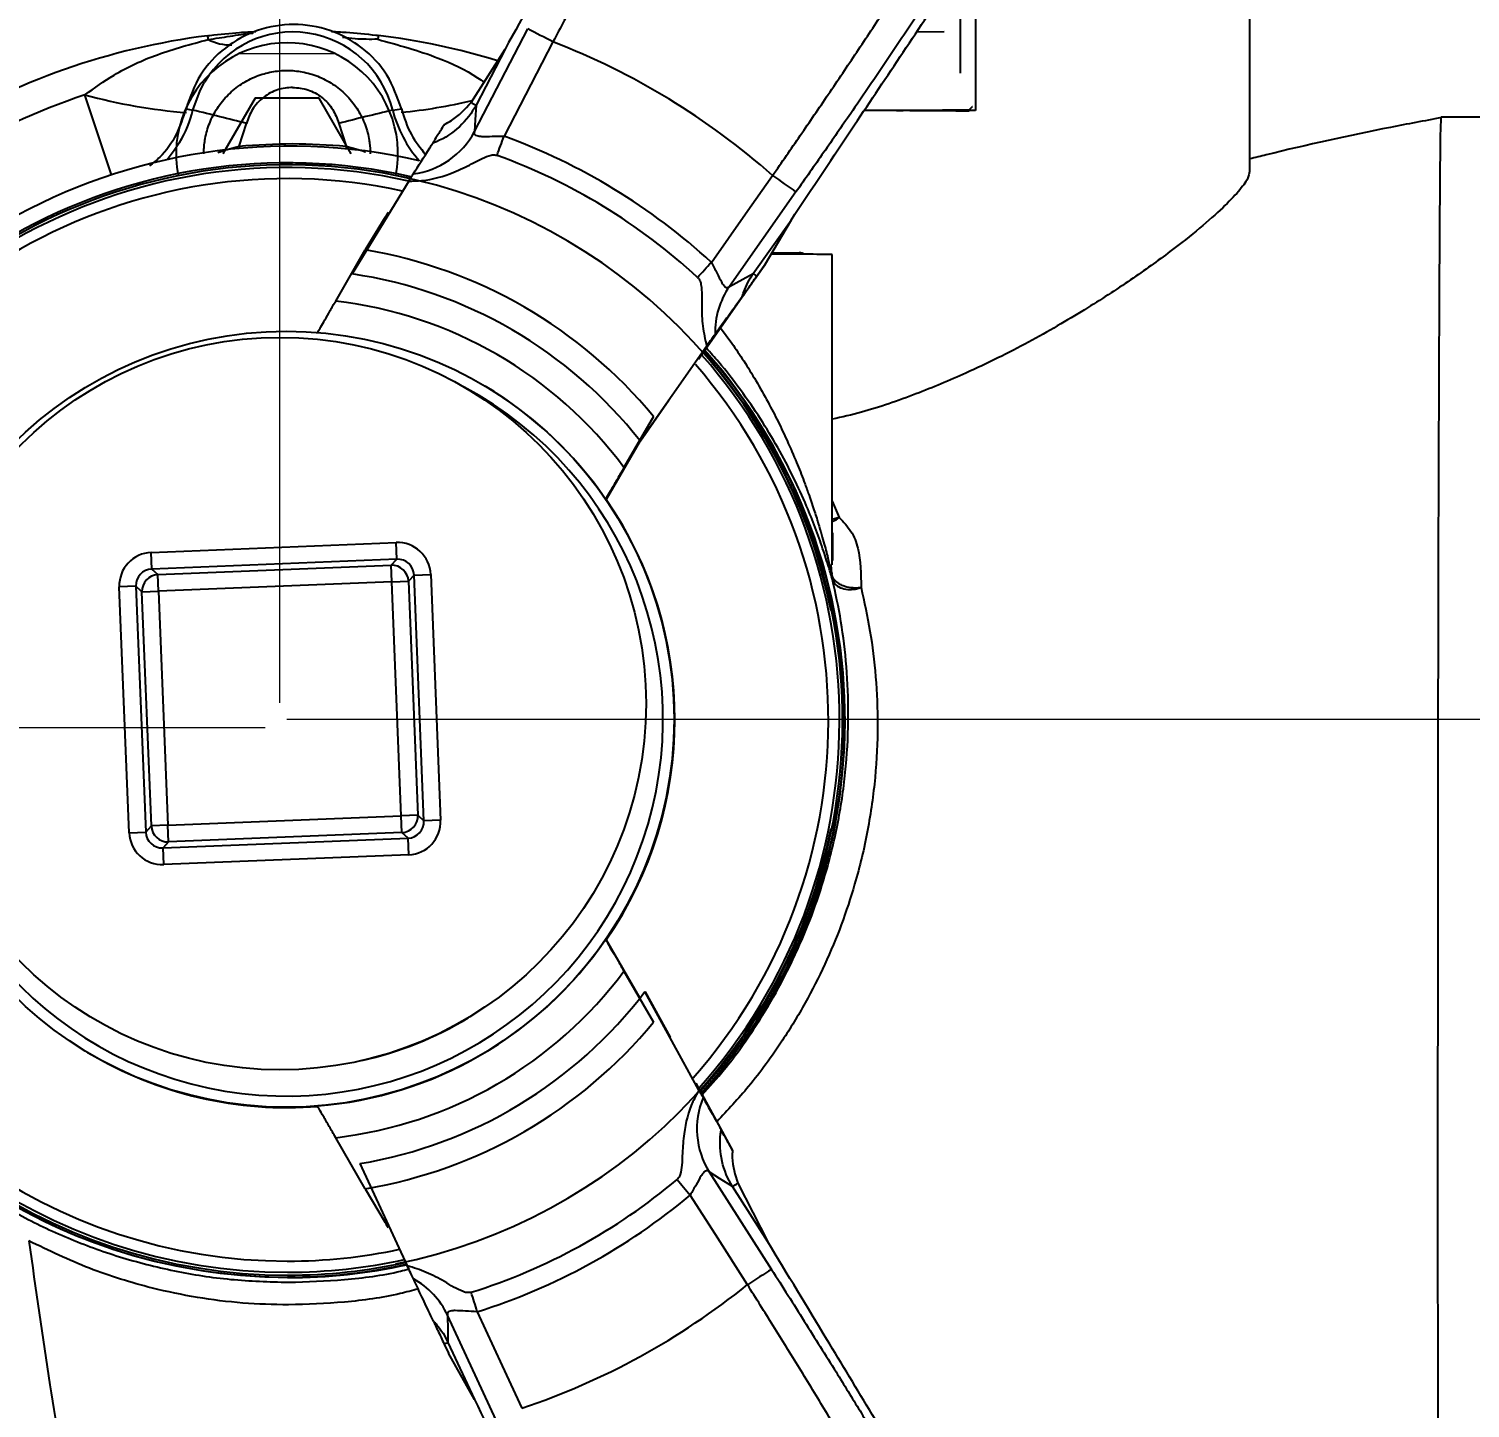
# Model space of a CAD drawing. Header units: millimetres. Extents: x 2104 to 4053, y 855 to 2233.
# Drawn here: x 2923 to 3052.9, y 1168.4 to 1292.7 of the extents above; entities that cross this region are included whole.
import ezdxf

# ---------------------------------------------------------------- set-up
doc = ezdxf.new("R2010")
doc.units = ezdxf.units.MM
doc.layers.add('标注', color=3, linetype='Continuous', lineweight=13)
doc.styles.add('SLDTEXTSTYLE1', font='txt.shx', dxfattribs={"width": 0.7, "bigfont": 'gbcbig.shx'})
doc.styles.get("Standard").update_dxf_attribs({"font": 'arial.ttf'})
doc.dimstyles.new('AM_ISO', dxfattribs={"dimtxt": 3.5, "dimasz": 3.5, "dimexe": 1, "dimexo": 1, "dimgap": 1.5, "dimtad": 1, "dimdsep": 46, "dimtxsty": 'Standard', "dimcen": 0, "dimclrd": 256, "dimclre": 256, "dimclrt": 2, "dimadec": 0, "dimazin": 2, "dimtp": 0.1, "dimtm": 0.1, "dimtfac": 0.71, "dimtdec": 3, "dimtmove": 0, "dimatfit": 3, "dimfxl": 0, "dimlwd": -1, "dimlwe": -1, "dimarcsym": 0})
doc.dimstyles.new('SLDDIMSTYLE12$0', dxfattribs={"dimtxt": 12, "dimasz": 10, "dimexe": 0, "dimexo": 0.0625, "dimgap": 0.875, "dimtad": 1, "dimdec": 1, "dimlfac": 1.8, "dimrnd": 1e-09, "dimzin": 12, "dimdsep": 46, "dimtxsty": 'SLDTEXTSTYLE1', "dimcen": 0.09, "dimdle": 8.16, "dimclrd": 3, "dimclre": 3, "dimadec": 0, "dimazin": 3, "dimtfac": 1, "dimtdec": 1, "dimtofl": 0, "dimtmove": 0, "dimatfit": 3, "dimfxl": 0, "dimfrac": 2, "dimtolj": 1, "dimlwd": 5, "dimlwe": 5, "dimarcsym": 0})

# ---------------------------------------------------------------- blocks, each defined once
blk = doc.blocks.new('*D70')
at = {"layer": 'Defpoints', "color": 0, "transparency": 16777216}
for p in [(2839.57, 1392.32), (2839.57, 1256.61), (2945.6, 1231.9)]:
    blk.add_point(p, dxfattribs=at)
at = {"layer": '标注', "color": 3, "linetype": 'Continuous', "lineweight": 5, "transparency": 16777216}
for p, q in [((2839.57, 1256.67), (2839.57, 1392.32)), ((2935.6, 1392.32), (2849.57, 1392.32))]:
    blk.add_line(p, q, dxfattribs=at)
at = {"layer": '标注', "color": 3, "lineweight": 5, "transparency": 16777216}
blk.add_line((2945.6, 1231.96), (2945.6, 1392.32), dxfattribs=at)
at = {"layer": '标注', "color": 3, "transparency": 16777216}
for points in [[(2849.57, 1393.98), (2849.57, 1390.65), (2839.57, 1392.32)], [(2935.6, 1393.98), (2935.6, 1390.65), (2945.6, 1392.32)]]:
    blk.add_solid(points, dxfattribs=at)
at = {"layer": '标注', "color": 0, "transparency": 16777216, "insert": (2892.58, 1398.19), "char_height": 10, "attachment_point": 5, "style": 'SLDTEXTSTYLE1'}
blk.add_mtext('\\A1;106', dxfattribs=at)
blk = doc.blocks.new('*D72')
at = {"layer": 'Defpoints', "color": 0, "transparency": 16777216}
for p in [(3096.47, 1391.62), (3096.47, 1303.4), (2945.59, 1233.3)]:
    blk.add_point(p, dxfattribs=at)
at = {"layer": '标注', "color": 3, "lineweight": 5, "transparency": 16777216}
blk.add_line((2945.59, 1233.37), (2945.59, 1391.62), dxfattribs=at)
at = {"layer": '标注', "color": 3, "linetype": 'Continuous', "lineweight": 5, "transparency": 16777216}
for p, q in [((2955.59, 1391.62), (3086.47, 1391.62)), ((3096.47, 1303.46), (3096.47, 1391.62))]:
    blk.add_line(p, q, dxfattribs=at)
at = {"layer": '标注', "color": 3, "transparency": 16777216}
for points in [[(2955.59, 1393.28), (2955.59, 1389.95), (2945.59, 1391.62)], [(3086.47, 1393.28), (3086.47, 1389.95), (3096.47, 1391.62)]]:
    blk.add_solid(points, dxfattribs=at)
at = {"layer": '标注', "color": 0, "transparency": 16777216, "insert": (3021.03, 1397.49), "char_height": 10, "attachment_point": 5, "style": 'SLDTEXTSTYLE1'}
blk.add_mtext('\\A1;150', dxfattribs=at)
blk = doc.blocks.new('*D53')
at = {"layer": 'Defpoints', "color": 0, "transparency": 16777216}
for p in [(3214.48, 1344.59), (2946.16, 1230.49), (3241.46, 1230.49)]:
    blk.add_point(p, dxfattribs=at)
at = {"layer": '标注', "color": 3, "lineweight": 5, "transparency": 16777216}
blk.add_line((3214.54, 1344.59), (3241.46, 1344.59), dxfattribs=at)
at = {"layer": '标注', "color": 3, "linetype": 'Continuous', "lineweight": 5, "transparency": 16777216}
for p, q in [((3241.46, 1334.59), (3241.46, 1240.49)), ((2946.23, 1230.49), (3241.46, 1230.49))]:
    blk.add_line(p, q, dxfattribs=at)
at = {"layer": '标注', "color": 3, "transparency": 16777216}
for points in [[(3239.79, 1334.59), (3243.13, 1334.59), (3241.46, 1344.59)], [(3239.79, 1240.49), (3243.13, 1240.49), (3241.46, 1230.49)]]:
    blk.add_solid(points, dxfattribs=at)
at = {"layer": '标注', "color": 0, "transparency": 16777216, "insert": (3235.59, 1287.54), "char_height": 10, "attachment_point": 5, "rotation": 90, "style": 'SLDTEXTSTYLE1'}
blk.add_mtext('\\A1;115', dxfattribs=at)
blk = doc.blocks.new('*D54')
at = {"layer": 'Defpoints', "color": 0, "transparency": 16777216}
for p in [(2945.26, 1229.7), (2795.99, 990.36), (2946.01, 990.36)]:
    blk.add_point(p, dxfattribs=at)
at = {"layer": '标注', "linetype": 'ByBlock', "transparency": 16777216}
for p, q in [((2944.26, 1229.7), (2794.99, 1229.7)), ((2795.99, 1226.2), (2795.99, 993.86)), ((2945.01, 990.36), (2794.99, 990.36))]:
    blk.add_line(p, q, dxfattribs=at)
at = {"layer": '标注', "transparency": 16777216}
for points in [[(2795.41, 1226.2), (2796.58, 1226.2), (2795.99, 1229.7)], [(2795.41, 993.86), (2796.58, 993.86), (2795.99, 990.36)]]:
    blk.add_solid(points, dxfattribs=at)
at = {"layer": '标注', "color": 2, "transparency": 16777216, "insert": (2785.35, 1096.81), "char_height": 8, "attachment_point": 5, "rotation": 90}
blk.add_mtext('\\A1;{\\fSimSun|b0|i0|c134|p2;\\H2.28571x;245}', dxfattribs=at)

msp = doc.modelspace()

# ---------------------------------------------------------------- linework, layer by layer
at = {"color": 7, "linetype": 'Continuous', "lineweight": 25}
for p, q in [((3008.29, 1300.702), (3008.29, 1285.333)), ((3033.017, 1279.85), (3033.017, 1299.277)), ((3006.948, 1288.695), (3006.948, 1298.473)), ((2963.132, 1283.451), (2967.927, 1292.695)), ((3003.001, 1292.44), (3005.469, 1292.441)), ((2962.822, 1286.06), (2965.891, 1290.87)), ((2965.891, 1290.87), (2963.274, 1285.826)), ((2943.349, 1286.445), (2940.463, 1281.445)), ((2949.123, 1286.445), (2943.349, 1286.445)), ((2952.01, 1281.445), (2949.123, 1286.445)), ((2937.131, 1285.502), (2937.754, 1285.375)), ((2955.757, 1285.375), (2956.539, 1285.502)), ((3002.707, 1285.326), (3002.711, 1285.326)), ((3007.703, 1285.276), (3007.703, 1285.392)), ((2941.927, 1282.128), (2942.589, 1284.177)), ((2950.891, 1284.177), (2951.553, 1282.128)), ((3063.562, 1284.733), (3050.267, 1284.733)), ((2941.927, 1282.128), (2941.947, 1281.912)), ((2951.553, 1282.128), (2951.53, 1281.883)), ((2957.202, 1278.973), (2952.115, 1270.607)), ((2992.105, 1277.994), (2986.104, 1269.483)), ((2955.085, 1275.727), (2953.282, 1272.773)), ((2988.254, 1270.637), (2991.66, 1275.468)), ((2991.66, 1275.468), (2989.231, 1271.347)), ((2950.624, 1268.17), (2953.282, 1272.773)), ((2989.929, 1272.509), (2992.4, 1272.509)), ((2995.364, 1244.412), (2995.364, 1272.368)), ((2989.231, 1271.347), (2983.314, 1262.899)), ((2988.574, 1270.412), (2989.231, 1271.347)), ((2985.311, 1265.749), (2986.336, 1264.359)), ((2978.053, 1255.574), (2984.05, 1264.108)), ((2964.089, 1260.496), (2964.082, 1260.5)), ((2980.641, 1259.194), (2978.085, 1255.556)), ((2980.681, 1259.169), (2980.641, 1259.194)), ((2979.262, 1257.773), (2976.605, 1253.17)), ((2978.073, 1255.563), (2975.013, 1250.287)), ((2978.085, 1255.556), (2978.053, 1255.574)), ((2975.013, 1250.287), (2974.949, 1250.325)), ((2995.364, 1250.13), (2996.006, 1248.656)), ((2996.006, 1248.656), (2995.364, 1248.481)), ((2995.392, 1247.281), (2995.396, 1244.776)), ((2933.991, 1245.521), (2956.073, 1246.406)), ((2956.133, 1244.908), (2956.073, 1246.406)), ((2934.051, 1244.023), (2933.991, 1245.521)), ((2956.133, 1244.908), (2934.051, 1244.023)), ((2955.627, 1244.36), (2956.133, 1244.908)), ((2934.051, 1244.023), (2934.599, 1243.517)), ((2934.599, 1243.517), (2955.627, 1244.36)), ((2934.659, 1242.02), (2934.599, 1243.517)), ((2955.687, 1242.862), (2955.627, 1244.36)), ((2957.691, 1243.47), (2957.185, 1242.922)), ((2957.691, 1243.47), (2959.189, 1243.53)), ((2958.578, 1221.33), (2957.691, 1243.47)), ((2959.189, 1243.53), (2960.076, 1221.39)), ((2995.341, 1243.584), (2995.29, 1244.412)), ((2995.401, 1243.083), (2995.341, 1243.584)), ((2932.613, 1242.465), (2931.115, 1242.405)), ((2932.003, 1220.265), (2931.115, 1242.405)), ((2933.161, 1241.959), (2932.613, 1242.465)), ((2932.613, 1242.465), (2933.501, 1220.325)), ((2933.161, 1241.959), (2934.659, 1242.02)), ((2934.007, 1220.873), (2933.161, 1241.959)), ((2955.687, 1242.862), (2934.659, 1242.02)), ((2934.659, 1242.02), (2935.504, 1220.934)), ((2955.687, 1242.862), (2957.185, 1242.922)), ((2956.532, 1221.776), (2955.687, 1242.862)), ((2957.185, 1242.922), (2958.03, 1221.836)), ((2997.44, 1242.214), (2997.974, 1242.353)), ((2997.974, 1242.353), (2997.446, 1242.306)), ((2935.504, 1220.934), (2956.532, 1221.776)), ((2958.03, 1221.836), (2956.532, 1221.776)), ((2956.592, 1220.278), (2956.532, 1221.776)), ((2958.03, 1221.836), (2958.578, 1221.33)), ((2960.076, 1221.39), (2958.578, 1221.33)), ((2932.003, 1220.265), (2933.501, 1220.325)), ((2933.501, 1220.325), (2934.007, 1220.873)), ((2935.504, 1220.934), (2934.007, 1220.873)), ((2935.565, 1219.436), (2935.504, 1220.934)), ((2956.592, 1220.278), (2935.565, 1219.436)), ((2957.14, 1219.772), (2956.592, 1220.278)), ((2935.059, 1218.887), (2957.14, 1219.772)), ((2935.565, 1219.436), (2935.059, 1218.887)), ((2935.119, 1217.39), (2935.059, 1218.887)), ((2957.2, 1218.275), (2957.14, 1219.772)), ((2957.2, 1218.275), (2935.119, 1217.39)), ((2975.013, 1210.602), (2974.949, 1210.64)), ((2975.013, 1210.602), (2978.01, 1205.422)), ((2976.605, 1207.783), (2979.262, 1203.181)), ((2983.361, 1197.068), (2978.497, 1205.953)), ((2978.497, 1205.953), (2978.528, 1205.935)), ((2978.528, 1205.935), (2980.763, 1201.853)), ((2980.763, 1201.853), (2980.804, 1201.828)), ((2928.251, 1200.472), (2928.321, 1200.431)), ((2983.079, 1197.683), (2986.379, 1191.644)), ((2953.281, 1188.18), (2950.624, 1192.783)), ((2952.791, 1190.452), (2957.064, 1181.25)), ((2984.291, 1189.694), (2989.9, 1180.919)), ((2986.864, 1188.679), (2989.57, 1183.398)), ((2953.281, 1188.18), (2955.085, 1185.14)), ((2989.57, 1183.398), (2986.385, 1188.382)), ((2965.079, 1167.33), (2960.709, 1176.783)), ((2960.397, 1174.177), (2960.775, 1173.364)), ((2960.741, 1174.343), (2963.128, 1169.18)), ((2963.128, 1169.18), (2960.775, 1173.364))]:
    msp.add_line(p, q, dxfattribs=at)
at = {"color": 144, "linetype": 'Continuous', "lineweight": 18}
msp.add_line((2950.595, 1290.445), (2941.877, 1290.445), dxfattribs=at)
at = {"color": 7, "linetype": 'Continuous', "lineweight": 25, "flags": 128}
for points in [[(2970.199, 1291.518), (2967.731, 1286.758), (2965.791, 1283.018)], [(2937.754, 1285.375), (2938.395, 1287.153), (2938.793, 1287.893)], [(2963.274, 1285.826), (2963.194, 1284.496), (2963.132, 1283.451)], [(3008.29, 1285.333), (3006.958, 1285.333), (3005.617, 1285.333), (3004.271, 1285.333), (3002.922, 1285.333), (3001.574, 1285.333), (3000.229, 1285.333), (2998.889, 1285.333), (2998.244, 1285.333)], [(3008.011, 1285.678), (3007.992, 1285.654), (3007.703, 1285.392)], [(3049.978, 1163.54), (3049.974, 1169.194), (3049.971, 1174.922), (3049.968, 1180.704), (3049.967, 1186.518), (3049.967, 1192.341), (3049.968, 1198.153), (3049.971, 1203.933), (3049.974, 1209.657), (3049.978, 1215.306), (3049.984, 1220.857), (3049.991, 1226.291), (3049.998, 1231.588), (3050.007, 1236.726), (3050.016, 1241.688), (3050.027, 1246.456), (3050.038, 1251.01), (3050.051, 1255.334), (3050.064, 1259.413), (3050.077, 1263.231), (3050.092, 1266.773), (3050.107, 1270.027), (3050.123, 1272.981), (3050.139, 1275.623), (3050.156, 1277.944), (3050.173, 1279.934), (3050.191, 1281.588), (3050.209, 1282.898), (3050.227, 1283.859), (3050.245, 1284.469), (3050.263, 1284.724), (3050.267, 1284.733)], [(2936.554, 1282.465), (2936.075, 1281.733), (2935.42, 1280.904)], [(2946.287, 1280.655), (2950.548, 1280.474), (2950.862, 1280.447)], [(2984.481, 1271.654), (2987.571, 1276.036), (2989.999, 1279.479)], [(2986.104, 1269.483), (2987.308, 1270.13), (2988.254, 1270.637)], [(2981.392, 1189.014), (2981.537, 1188.841), (2981.683, 1188.667), (2981.83, 1188.492), (2981.977, 1188.316), (2982.126, 1188.14), (2982.274, 1187.963), (2982.423, 1187.785), (2982.572, 1187.608)], [(2986.385, 1188.382), (2985.213, 1189.116), (2984.291, 1189.694)], [(2987.728, 1179.54), (2984.84, 1184.058), (2982.572, 1187.608)], [(2963.384, 1177.103), (2965.635, 1172.237), (2967.402, 1168.412)], [(2960.709, 1176.783), (2960.727, 1175.416), (2960.741, 1174.343)]]:
    msp.add_lwpolyline(points, dxfattribs=at)
at = {"color": 7, "linetype": 'Continuous', "lineweight": 25}
for centre, radius in [((2946.167, 1230.486), 34.954), ((2945.596, 1231.898), 33)]:
    msp.add_circle(centre, radius, dxfattribs=at)
for centre, radius, start, end in [((1442.71, -1653.286), 3317.393, 62.583936, 62.62814), ((2946.876, 1230.063), 62.5, 97.17184, 121.5038), ((2946.236, 1281.445), 10, 348.63498, 191.36502), ((2946.755, 1283.135), 9.276, 13.97557, 149.13878), ((2950.251, 1293.172), 11.232, 185.61173, 187.3944), ((2941.175, 1295.886), 4.643, 243.62069, 271.09209), ((2964.137, 1290.608), 9.786, 171.2253, 173.27778), ((2946.876, 1230.064), 62.499, 72.95887, 83.02516), ((2946.639, 1230.469), 65.437, 48.50024, 68.89711), ((2946.866, 1230.069), 59.731, 108.389, 121.50379), ((2941.377, 1335.971), 51.001, 254.82118, 265.26823), ((676.108, 537.687), 2373.23, 18.215365, 18.398835), ((2952.178, 1331.275), 46.304, 275.39855, 283.40321), ((2927.347, 1287.965), 10.724, 329.14603, 346.02424), ((2641.879, 80.886), 1240.297, 75.968803, 76.198895), ((3078.006, 778.398), 521.508, 103.55713, 104.10762), ((2966.163, 1287.965), 10.724, 193.97543, 221.86623), ((3103.983, 1558.248), 306.615, 242.58793, 242.68305), ((2956.65, 1286.891), 7.338, 277.49157, 332.04421), ((1102.287, 1962.173), 1983.406, 339.922721, 339.975705), ((2946.639, 1230.469), 55.93, 47.42195, 69.97551), ((2946.583, 1230.238), 51.882, 77.08715, 162.07507), ((2946.638, 1230.47), 54.096, 47.42195, 69.97551), ((2946.282, 1230.417), 50.2, 77.22199, 161.74758), ((2946.282, 1230.417), 50.02, 77.24621, 162.01837), ((2946.267, 1230.426), 49.763, 77.30576, 161.72655), ((2946.262, 1230.429), 48.766, 77.69329, 161.45512), ((2946.236, 1230.445), 50, 11.30772, 78.69228), ((4530.456, 3462.399), 2671.732, 234.789897, 234.845163), ((2946.183, 1230.477), 42.887, 39.52797, 80.47204), ((2990.357, 476.442), 795.942, 89.639556, 90.035537), ((2992.4, 1271.509), 1, 60.53307, 90), ((2946.183, 1230.477), 40.566, 38.21908, 81.59012), ((1518.414, 2618.712), 1990.959, 317.369644, 317.422436), ((2880.26, 1116.687), 188.052, 54.83139, 54.95085), ((2992.12, 1265.324), 7.313, 145.34206, 181.22487), ((2946.183, 1230.477), 37.954, 36.72063, 83.27938), ((2946.266, 1230.427), 49.763, 318.2127, 41.34638), ((2946.282, 1230.417), 50.02, 318.09952, 41.44537), ((2946.282, 1230.417), 50.2, 317.95983, 41.47557), ((2946.286, 1230.415), 50.2, 317.95634, 41.48208), ((2946.286, 1230.415), 50.241, 317.98583, 41.52012), ((2946.261, 1230.43), 48.766, 318.57938, 41.03573), ((2946.163, 1230.488), 33.954, 180.00028, 61.82983), ((2946.173, 1230.483), 34.954, 34.58735, 59.16637), ((2946.236, 1230.445), 34.954, 325.41243, 34.58723), ((2934.662, 1242.017), 1.501, 92.37679, 182.21341), ((2955.685, 1242.86), 1.501, 2.37679, 92.21341), ((2956.53, 1221.778), 1.501, 272.37679, 2.21341), ((2935.507, 1220.936), 1.501, 182.37679, 272.21341), ((2946.236, 1230.445), 50, 281.30772, 348.69228), ((2946.282, 1230.417), 50.199, 197.48533, 270.00018), ((2946.282, 1230.417), 50.02, 197.61353, 270.00018), ((2946.266, 1230.426), 49.762, 197.72653, 270.00018), ((2946.261, 1230.429), 48.765, 198.13174, 270.00018), ((2946.173, 1230.482), 34.954, 274.58775, 325.41258), ((2946.182, 1230.477), 37.954, 276.72102, 323.27931), ((2946.182, 1230.477), 40.567, 279.37669, 322.80549), ((2946.163, 1230.488), 31.5, 282.46702, 301.38033), ((2946.182, 1230.477), 42.888, 279.52833, 320.472), ((2946.236, 1230.444), 34.954, 239.16639, 274.58771), ((2990.518, 1193.584), 7.342, 157.47747, 211.996), ((2946.637, 1230.469), 54.097, 287.42223, 309.97557), ((2973.856, 1209.111), 24.221, 301.14858, 302.48147), ((2946.638, 1230.469), 55.931, 287.42223, 309.97557), ((2946.286, 1230.414), 50.199, 239.16639, 270.00018), ((2946.261, 1230.429), 48.765, 270.00017, 281.97499), ((2946.266, 1230.426), 49.763, 270.00017, 282.23455), ((2946.282, 1230.417), 50.02, 270.00017, 282.36304), ((2946.282, 1230.417), 50.2, 270.00017, 282.33486), ((2946.286, 1230.414), 50.2, 270.00017, 282.33124), ((2946.286, 1230.414), 50.241, 270.00017, 282.34169), ((3109.849, 989.64), 225.777, 122.09138, 122.74415), ((2954.105, 1173.662), 7.304, 25.2993, 61.21406), ((167.906, 299.895), 2929.879, 17.421619, 17.457502), ((2946.638, 1230.469), 65.438, 288.50052, 308.89718), ((2953.721, 1188.512), 15.813, 294.97237, 296.35447)]:
    msp.add_arc(centre, radius, start, end, dxfattribs=at)
for centre, major_axis, ratio, start_param, end_param in [((3003.017, 1284.284), (30, -0.181), 0.0344303, 1.4141685, 1.7308833), ((2956.189, 1243.407), (-2.037, -2.207), 0.9987828, 2.3568035, 3.9263818), ((2934.115, 1242.522), (2.207, -2.037), 0.9987828, 2.3568035, 3.9263818), ((2956.189, 1243.407), (1.021, 1.106), 0.9963586, 5.4983961, 7.0679745), ((2934.115, 1242.522), (1.106, -1.021), 0.9963586, 2.3568035, 3.9263818), ((2957.076, 1221.274), (1.106, -1.021), 0.9963586, 5.4983961, 7.0679745), ((2957.076, 1221.274), (-2.207, 2.037), 0.9987828, 2.3568035, 3.9263818), ((2935.002, 1220.389), (2.037, 2.207), 0.9987828, 2.3568035, 3.9263818), ((2935.002, 1220.389), (1.021, 1.106), 0.9963586, 2.3568035, 3.9263818)]:
    msp.add_ellipse(centre, major_axis=major_axis, ratio=ratio, start_param=start_param, end_param=end_param, dxfattribs=at)
for points, knots in [([(3098.139, 1227.063), (3098.158, 1228.314), (3098.212, 1231.872), (3098.055, 1237.736), (3097.571, 1244.642), (3096.768, 1251.517), (3095.653, 1258.35), (3094.227, 1265.124), (3092.494, 1271.826), (3090.456, 1278.442), (3088.119, 1284.958), (3085.487, 1291.36), (3082.565, 1297.636), (3079.36, 1303.772), (3075.878, 1309.755), (3072.127, 1315.574), (3068.114, 1321.214), (3063.849, 1326.666), (3059.338, 1331.918), (3054.593, 1336.958), (3049.623, 1341.777), (3044.438, 1346.364), (3039.049, 1350.709), (3033.467, 1354.804), (3027.705, 1358.64), (3021.773, 1362.208), (3015.685, 1365.503), (3009.452, 1368.516), (3003.089, 1371.242), (2996.608, 1373.674), (2990.023, 1375.809), (2983.347, 1377.64), (2976.594, 1379.165), (2969.779, 1380.38), (2962.916, 1381.283), (2956.018, 1381.872), (2949.101, 1382.145), (2942.179, 1382.103), (2935.265, 1381.744), (2928.376, 1381.071), (2921.524, 1380.083), (2914.724, 1378.785), (2907.991, 1377.177), (2901.338, 1375.263), (2894.779, 1373.048), (2888.329, 1370.536), (2881.999, 1367.733), (2875.804, 1364.643), (2869.757, 1361.274), (2863.87, 1357.632), (2858.155, 1353.726), (2852.624, 1349.563), (2847.289, 1345.151), (2842.16, 1340.501), (2837.25, 1335.622), (2832.567, 1330.524), (2828.121, 1325.217), (2823.923, 1319.713), (2819.98, 1314.023), (2816.3, 1308.159), (2812.893, 1302.134), (2809.763, 1295.959), (2806.919, 1289.648), (2804.365, 1283.213), (2802.108, 1276.669), (2800.152, 1270.028), (2798.501, 1263.306), (2797.159, 1256.514), (2796.127, 1249.669), (2795.41, 1242.784), (2795.007, 1235.873), (2794.92, 1228.951), (2795.149, 1222.032), (2795.693, 1215.131), (2796.552, 1208.262), (2797.723, 1201.439), (2799.205, 1194.677), (2800.993, 1187.989), (2803.085, 1181.39), (2805.476, 1174.894), (2808.161, 1168.513), (2811.134, 1162.261), (2814.389, 1156.152), (2817.92, 1150.198), (2821.718, 1144.41), (2825.777, 1138.803), (2830.088, 1133.386), (2834.641, 1128.172), (2839.428, 1123.17), (2844.437, 1118.393), (2849.66, 1113.849), (2855.084, 1109.548), (2860.699, 1105.499), (2866.493, 1101.711), (2872.454, 1098.191), (2878.569, 1094.946), (2884.826, 1091.984), (2891.212, 1089.311), (2897.712, 1086.932), (2904.315, 1084.852), (2911.006, 1083.075), (2917.771, 1081.606), (2924.596, 1080.447), (2931.466, 1079.601), (2938.368, 1079.068), (2945.287, 1078.852), (2952.209, 1078.951), (2959.119, 1079.367), (2966.003, 1080.097), (2972.847, 1081.14), (2979.635, 1082.495), (2986.355, 1084.158), (2992.992, 1086.126), (2999.532, 1088.395), (3005.962, 1090.96), (3012.268, 1093.815), (3018.438, 1096.956), (3024.457, 1100.374), (3030.314, 1104.064), (3035.997, 1108.018), (3041.494, 1112.226), (3046.792, 1116.681), (3051.882, 1121.373), (3056.753, 1126.292), (3061.394, 1131.429), (3065.795, 1136.772), (3069.948, 1142.31), (3073.845, 1148.032), (3077.476, 1153.926), (3080.834, 1159.98), (3083.912, 1166.18), (3086.705, 1172.515), (3089.205, 1178.97), (3091.409, 1185.532), (3093.31, 1192.189), (3094.906, 1198.925), (3096.192, 1205.727), (3097.168, 1212.58), (3097.816, 1219.351), (3098.067, 1224.185), (3098.13, 1226.717), (3098.139, 1227.063)], [0, 0, 0, 0, 0.00394, 0.0112049, 0.0184702, 0.0257355, 0.0330008, 0.0402662, 0.0475315, 0.0547968, 0.0620622, 0.0693275, 0.0765928, 0.0838581, 0.0911235, 0.0983888, 0.1056541, 0.1129194, 0.1201848, 0.1274501, 0.1347154, 0.1419807, 0.1492461, 0.1565114, 0.1637767, 0.171042, 0.1783074, 0.1855727, 0.192838, 0.2001033, 0.2073687, 0.214634, 0.2218993, 0.2291646, 0.2364299, 0.2436953, 0.2509606, 0.2582259, 0.2654913, 0.2727566, 0.2800219, 0.2872872, 0.2945526, 0.3018179, 0.3090832, 0.3163485, 0.3236139, 0.3308792, 0.3381445, 0.3454098, 0.3526752, 0.3599405, 0.3672058, 0.3744712, 0.3817365, 0.3890018, 0.3962671, 0.4035325, 0.4107978, 0.4180631, 0.4253284, 0.4325938, 0.4398591, 0.4471244, 0.4543898, 0.4616551, 0.4689204, 0.4761857, 0.4834511, 0.4907164, 0.4979817, 0.5052471, 0.5125124, 0.5197777, 0.527043, 0.5343084, 0.5415737, 0.548839, 0.5561043, 0.5633697, 0.570635, 0.5779003, 0.5851657, 0.592431, 0.5996963, 0.6069616, 0.614227, 0.6214923, 0.6287576, 0.6360229, 0.6432883, 0.6505536, 0.6578189, 0.6650842, 0.6723496, 0.6796149, 0.6868802, 0.6941455, 0.7014109, 0.7086762, 0.7159415, 0.7232068, 0.7304721, 0.7377375, 0.7450028, 0.7522681, 0.7595334, 0.7667988, 0.7740641, 0.7813294, 0.7885948, 0.7958601, 0.8031254, 0.8103907, 0.8176561, 0.8249214, 0.8321867, 0.839452, 0.8467174, 0.8539827, 0.861248, 0.8685133, 0.8757787, 0.883044, 0.8903093, 0.8975747, 0.90484, 0.9121053, 0.9193706, 0.926636, 0.9339013, 0.9411666, 0.948432, 0.9556973, 0.9629626, 0.9702279, 0.9774933, 0.9847586, 0.9920239, 0.9989071, 1, 1, 1, 1]), ([(2816.883, 1263.438), (2816.992, 1263.871), (2817.643, 1266.402), (2818.983, 1270.993), (2821.099, 1277.143), (2823.513, 1283.183), (2826.216, 1289.098), (2829.204, 1294.875), (2832.469, 1300.499), (2836.004, 1305.959), (2839.799, 1311.241), (2843.847, 1316.332), (2848.137, 1321.22), (2852.659, 1325.894), (2857.403, 1330.343), (2862.358, 1334.556), (2867.511, 1338.524), (2872.851, 1342.237), (2878.365, 1345.686), (2884.04, 1348.863), (2889.863, 1351.76), (2895.819, 1354.372), (2901.896, 1356.691), (2908.077, 1358.712), (2914.35, 1360.43), (2920.699, 1361.842), (2927.109, 1362.944), (2933.564, 1363.733), (2940.051, 1364.207), (2946.553, 1364.366), (2953.055, 1364.209), (2959.541, 1363.736), (2965.997, 1362.949), (2972.407, 1361.85), (2978.756, 1360.439), (2985.031, 1358.726), (2991.207, 1356.693), (2996.208, 1354.833), (2999.098, 1353.544), (3000.008, 1353.138)], [0.04965127, 0.04965127, 0.04965127, 0.04965127, 0.05513934, 0.08178517, 0.108431, 0.13507683, 0.16172266, 0.18836849, 0.21501432, 0.24166015, 0.26830598, 0.29495181, 0.32159764, 0.34824347, 0.3748893, 0.40153513, 0.42818097, 0.4548268, 0.48147263, 0.50811846, 0.5347643, 0.56141013, 0.58805597, 0.6147018, 0.64134764, 0.66799348, 0.69463932, 0.72128516, 0.747931, 0.77457684, 0.80122268, 0.82786853, 0.85451437, 0.88116022, 0.90780606, 0.93445191, 0.96109776, 0.9877436, 1, 1, 1, 1]), ([(3030.882, 1334.404), (3032.494, 1333.062), (3035.772, 1330.333), (3040.454, 1325.918), (3044.981, 1321.249), (3049.272, 1316.361), (3053.321, 1311.272), (3057.118, 1305.991), (3060.654, 1300.532), (3063.92, 1294.909), (3066.91, 1289.133), (3069.615, 1283.218), (3072.031, 1277.179), (3074.149, 1271.031), (3075.967, 1264.786), (3077.479, 1258.46), (3078.682, 1252.069), (3079.575, 1245.626), (3080.148, 1239.148), (3080.407, 1233.089), (3080.363, 1229.195), (3080.343, 1227.468)], [0, 0, 0, 0, 0.05157585, 0.10486723, 0.15815862, 0.21145, 0.26474139, 0.31803277, 0.37132415, 0.42461553, 0.47790691, 0.53119829, 0.58448966, 0.63778104, 0.69107241, 0.74436378, 0.79765515, 0.85094651, 0.90423788, 0.95752924, 1, 1, 1, 1]), ([(2978.58, 1314.066), (2976.043, 1309.426), (2971.817, 1301.696), (2967.583, 1293.961), (2965.891, 1290.87)], [0, 0, 0, 0, 0.60041569, 1, 1, 1, 1]), ([(2978.78, 1307.394), (2978.044, 1306.064), (2976.598, 1303.454), (2974.402, 1299.41), (2972.271, 1295.438), (2970.88, 1292.807), (2970.199, 1291.518)], [0, 0, 0, 0, 0.2645653, 0.51943, 0.7645791, 1, 1, 1, 1]), ([(2991.66, 1275.468), (2993.566, 1278.323), (2998.404, 1285.566), (3003.24, 1292.799), (3006.17, 1297.181)], [0, 0, 0, 0, 0.3942257, 1, 1, 1, 1]), ([(2989.999, 1279.479), (2990.83, 1280.677), (2992.526, 1283.122), (2995.066, 1286.845), (2997.639, 1290.66), (2999.284, 1293.149), (3000.122, 1294.417)], [0, 0, 0, 0, 0.2354218, 0.4805713, 0.7354356, 1, 1, 1, 1]), ([(3002.898, 1293.734), (3001.952, 1292.318), (3000.066, 1289.496), (2997.26, 1285.388), (2994.602, 1281.547), (2992.939, 1279.18), (2992.105, 1277.994)], [0, 0, 0, 0, 0.2800318, 0.5584059, 0.7786039, 1, 1, 1, 1]), ([(2928.023, 1286.749), (2928.883, 1287.369), (2930.917, 1288.837), (2934.662, 1290.543), (2937.578, 1291.319), (2939.113, 1291.727)], [0, 0, 0, 0, 0.2573396, 0.6093592, 1, 1, 1, 1]), ([(2939.073, 1292.074), (2939.145, 1292.083), (2940.12, 1292.204), (2941.642, 1292.364), (2942.942, 1292.433), (2943.424, 1292.459)], [0, 0, 0, 0, 0.0474179, 0.6468307, 1, 1, 1, 1]), ([(2939.113, 1291.727), (2939.777, 1291.827), (2941.124, 1292.029), (2942.464, 1292.251), (2943.149, 1292.32), (2943.173, 1292.322)], [0, 0, 0, 0, 0.4848919, 0.9820016, 1, 1, 1, 1]), ([(2950.238, 1292.463), (2950.678, 1292.441), (2951.94, 1292.377), (2953.417, 1292.227), (2954.394, 1292.109), (2954.465, 1292.1)], [0, 0, 0, 0, 0.3319248, 0.9510247, 1, 1, 1, 1]), ([(2954.418, 1291.753), (2954.411, 1291.753), (2953.714, 1291.747), (2952.654, 1291.738), (2951.606, 1291.876), (2951.227, 1291.925)], [0, 0, 0, 0, 0.0065172, 0.6400464, 1, 1, 1, 1]), ([(2954.418, 1291.753), (2956.25, 1291.25), (2959.344, 1290.401), (2962.515, 1288.924), (2963.789, 1288.018), (2963.983, 1287.88)], [0, 0, 0, 0, 0.5516674, 0.9317754, 1, 1, 1, 1]), ([(2938.736, 1281.445), (2938.737, 1281.536), (2938.739, 1281.719), (2938.755, 1281.993), (2938.779, 1282.266), (2938.815, 1282.539), (2938.884, 1282.958), (2939.017, 1283.52), (2939.255, 1284.219), (2939.565, 1284.901), (2940.08, 1285.783), (2940.895, 1286.786), (2942.094, 1287.76), (2943.439, 1288.456), (2944.836, 1288.858), (2946.236, 1288.987), (2947.636, 1288.858), (2949.034, 1288.456), (2950.378, 1287.76), (2951.577, 1286.786), (2952.392, 1285.783), (2952.907, 1284.901), (2953.217, 1284.219), (2953.455, 1283.521), (2953.602, 1282.899), (2953.685, 1282.358), (2953.728, 1281.902), (2953.733, 1281.597), (2953.736, 1281.445)], [0, 0, 0, 0, 0.0116739, 0.0233262, 0.0349724, 0.0466283, 0.0583094, 0.0891943, 0.1201015, 0.1522741, 0.1844691, 0.2501183, 0.3157676, 0.3800526, 0.4417717, 0.5000028, 0.5582339, 0.6199531, 0.6842381, 0.7498874, 0.8155366, 0.8477092, 0.8799042, 0.9107891, 0.9416963, 0.961138, 0.9805483, 1, 1, 1, 1]), ([(2946.74, 1287.422), (2946.28, 1287.378), (2945.334, 1287.29), (2944.06, 1286.573), (2943.057, 1285.51), (2942.742, 1284.613), (2942.589, 1284.177)], [0, 0, 0, 0, 0.2429945, 0.5, 0.7570055, 1, 1, 1, 1]), ([(2946.74, 1287.422), (2947.2, 1287.378), (2948.147, 1287.29), (2949.421, 1286.573), (2950.424, 1285.51), (2950.738, 1284.613), (2950.891, 1284.177)], [0, 0, 0, 0, 0.2429945, 0.5, 0.7570055, 1, 1, 1, 1]), ([(2937.131, 1285.502), (2936.866, 1284.711), (2936.336, 1283.128), (2935.142, 1281.372), (2934.169, 1280.607), (2933.853, 1280.358)], [0, 0, 0, 0, 0.4029606, 0.8059212, 1, 1, 1, 1]), ([(2956.539, 1285.502), (2956.791, 1284.699), (2957.265, 1283.186), (2958.258, 1281.953), (2958.723, 1281.375)], [0, 0, 0, 0, 0.5313862, 1, 1, 1, 1]), ([(2963.274, 1285.826), (2963.274, 1285.826), (2962.892, 1285.102), (2961.872, 1283.774), (2960.362, 1282.781), (2959.48, 1282.434), (2959.365, 1282.389)], [0, 0, 0, 0, 0.00001, 0.4644705, 0.9305988, 1, 1, 1, 1]), ([(2960.401, 1284.073), (2960.626, 1284.19), (2961.576, 1284.682), (2962.283, 1285.464), (2962.822, 1286.06)], [0, 0, 0, 0, 0.2371992, 1, 1, 1, 1]), ([(3007.703, 1285.392), (3006.109, 1285.364), (3002.954, 1285.309), (2999.806, 1285.324), (2998.249, 1285.332)], [0, 0, 0, 0, 0.5053196, 1, 1, 1, 1]), ([(2960.401, 1284.073), (2960.337, 1283.968), (2960.048, 1283.495), (2959.614, 1282.788), (2959.447, 1282.52), (2959.365, 1282.389)], [0, 0, 0, 0, 0.1268564, 0.5743322, 1, 1, 1, 1]), ([(3050.262, 1284.693), (3048.734, 1284.403), (3043.45, 1283.401), (3037.7, 1282.146), (3033.504, 1281.09), (3033.017, 1280.968)], [0, 0, 0, 0, 0.2643254, 0.9145646, 1, 1, 1, 1]), ([(2957.607, 1279.615), (2958.084, 1280.366), (2958.642, 1281.244), (2959.274, 1282.245), (2959.365, 1282.389)], [0, 0, 0, 0, 0.8556334, 1, 1, 1, 1]), ([(2963.132, 1283.451), (2963.116, 1283.382), (2963.084, 1283.249), (2963.205, 1283.111), (2963.449, 1283.034), (2963.922, 1282.993), (2964.713, 1283.017), (2965.428, 1283.018), (2965.791, 1283.018)], [0, 0, 0, 0, 0.1251651, 0.2440023, 0.362149, 0.4834229, 0.7377951, 1, 1, 1, 1]), ([(2940.003, 1281.546), (2940.067, 1281.571), (2940.674, 1281.805), (2941.335, 1281.975), (2941.927, 1282.128)], [0, 0, 0, 0, 0.1049176, 1, 1, 1, 1]), ([(2951.553, 1282.128), (2952.147, 1281.977), (2952.745, 1281.825), (2953.295, 1281.616), (2953.299, 1281.614)], [0, 0, 0, 0, 0.9926926, 1, 1, 1, 1]), ([(2957.202, 1278.973), (2957.588, 1278.979), (2958.979, 1279.002), (2960.917, 1279.56), (2962.669, 1280.415), (2963.758, 1280.995), (2964.454, 1281.302), (2964.925, 1281.359), (2965.097, 1281.313), (2965.162, 1281.295)], [0, 0, 0, 0, 0.13772, 0.4960856, 0.7059806, 0.8342591, 0.9369967, 0.9760494, 1, 1, 1, 1]), ([(2957.202, 1278.973), (2957.321, 1279.162), (2957.471, 1279.402), (2957.583, 1279.578), (2957.607, 1279.615)], [0, 0, 0, 0, 0.7895012, 1, 1, 1, 1]), ([(3032.968, 1279.85), (3032.944, 1279.644), (3032.892, 1279.194), (3032.05, 1278.07), (3030.62, 1276.579), (3028.548, 1274.748), (3025.778, 1272.557), (3022.316, 1270.071), (3018.056, 1267.3), (3013.093, 1264.42), (3007.938, 1261.835), (3002.847, 1259.723), (2998.754, 1258.283), (2996.243, 1257.717), (2995.364, 1257.518)], [0, 0, 0, 0, 0.0624345, 0.136717, 0.2127937, 0.2946683, 0.3783473, 0.4726737, 0.5691795, 0.6746854, 0.7833523, 0.8654334, 0.952926, 1, 1, 1, 1]), ([(2955.346, 1276.174), (2955.298, 1276.091), (2955.201, 1275.924), (2955.115, 1275.777), (2955.094, 1275.741), (2955.085, 1275.727)], [0, 0, 0, 0, 0.37601919, 0.75293886, 1, 1, 1, 1]), ([(2984.481, 1271.654), (2984.647, 1271.332), (2984.976, 1270.698), (2985.321, 1269.982), (2985.579, 1269.579), (2985.762, 1269.396), (2985.943, 1269.349), (2986.049, 1269.438), (2986.104, 1269.483)], [0, 0, 0, 0, 0.2616178, 0.5161546, 0.6376198, 0.7555299, 0.8740541, 1, 1, 1, 1]), ([(2987.249, 1268.535), (2987.297, 1268.687), (2987.532, 1269.43), (2987.902, 1270.13), (2988.254, 1270.637), (2988.254, 1270.637)], [0, 0, 0, 0, 0.205396, 0.9999773, 1, 1, 1, 1]), ([(2983.239, 1270.303), (2983.302, 1270.23), (2983.46, 1270.043), (2983.669, 1269.16), (2983.581, 1267.765), (2983.656, 1265.897), (2983.918, 1264.704), (2984.05, 1264.108)], [0, 0, 0, 0, 0.0455975, 0.1148628, 0.420114, 0.7104691, 1, 1, 1, 1]), ([(2987.249, 1268.535), (2987.308, 1268.619), (2987.428, 1268.786), (2987.772, 1269.271), (2988.166, 1269.831), (2988.445, 1270.228), (2988.574, 1270.412)], [0, 0, 0, 0, 0.2579529, 0.5155625, 0.7761847, 1, 1, 1, 1]), ([(2948.969, 1265.325), (2948.986, 1265.352), (2949.02, 1265.406), (2949.269, 1265.831), (2949.639, 1266.468), (2950.109, 1267.279), (2950.456, 1267.879), (2950.624, 1268.17)], [0, 0, 0, 0, 0.190511, 0.3807243, 0.5789225, 0.7952783, 1, 1, 1, 1]), ([(2987.249, 1268.535), (2986.858, 1267.994), (2986.077, 1266.912), (2985.331, 1265.887), (2984.919, 1265.32), (2984.808, 1265.168)], [0, 0, 0, 0, 0.42207039, 0.84506909, 1, 1, 1, 1]), ([(2984.808, 1265.168), (2984.709, 1265.03), (2984.508, 1264.751), (2984.204, 1264.324), (2984.05, 1264.108)], [0, 0, 0, 0, 0.4945129, 1, 1, 1, 1]), ([(2986.336, 1264.359), (2986.695, 1263.83), (2987.445, 1262.726), (2988.532, 1260.954), (2989.562, 1259.131), (2990.493, 1257.325), (2991.355, 1255.506), (2992.13, 1253.713), (2992.753, 1252.132), (2993.27, 1250.712), (2993.704, 1249.441), (2994.096, 1248.195), (2994.402, 1247.159), (2994.646, 1246.289), (2994.845, 1245.538), (2995.009, 1244.902), (2995.152, 1244.329), (2995.272, 1243.841), (2995.32, 1243.665), (2995.341, 1243.584)], [0, 0, 0, 0, 0.0765984, 0.1599741, 0.2501912, 0.3304319, 0.4085786, 0.4987785, 0.5745455, 0.6236883, 0.6921999, 0.7487709, 0.796237, 0.8379203, 0.8738884, 0.9076587, 0.9368077, 0.9711203, 1, 1, 1, 1]), ([(2995.401, 1243.083), (2995.366, 1243.187), (2995.312, 1243.35), (2995.183, 1243.778), (2994.956, 1244.52), (2994.532, 1245.857), (2993.859, 1247.741), (2992.994, 1249.898), (2991.889, 1252.32), (2990.502, 1254.952), (2988.915, 1257.586), (2987.135, 1260.162), (2985.489, 1262.305), (2984.405, 1263.509), (2984.032, 1263.924)], [0, 0, 0, 0, 0.0405955, 0.06350625, 0.08859637, 0.17692219, 0.26456111, 0.35240572, 0.46837223, 0.58660697, 0.70168372, 0.82065439, 0.93822535, 1, 1, 1, 1]), ([(2976.605, 1253.17), (2976.406, 1252.827), (2976.009, 1252.139), (2975.484, 1251.235), (2975.112, 1250.596), (2974.964, 1250.345), (2974.952, 1250.329), (2974.949, 1250.325)], [0, 0, 0, 0, 0.2409734, 0.4822257, 0.713676, 0.9238009, 1, 1, 1, 1]), ([(2995.364, 1248.338), (2995.382, 1248.341), (2995.599, 1248.376), (2995.811, 1248.522), (2996.006, 1248.656)], [0, 0, 0, 0, 0.0813139, 1, 1, 1, 1]), ([(2996.006, 1248.656), (2996.385, 1248.262), (2997.145, 1247.472), (2997.952, 1245.408), (2997.965, 1243.573), (2997.974, 1242.353)], [0, 0, 0, 0, 0.2501139, 0.5010858, 1, 1, 1, 1]), ([(2997.446, 1242.306), (2997.194, 1242.323), (2996.811, 1242.349), (2996.332, 1242.506), (2996.007, 1242.666), (2995.726, 1242.871), (2995.446, 1243.169), (2995.382, 1243.424), (2995.341, 1243.584)], [0, 0, 0, 0, 0.2394596, 0.3629631, 0.5000022, 0.6202009, 0.7605404, 1, 1, 1, 1]), ([(2983.646, 1196.645), (2984.322, 1197.389), (2986.113, 1199.36), (2988.402, 1202.632), (2990.578, 1206.271), (2992.287, 1209.71), (2993.731, 1213.247), (2995.019, 1217.224), (2996.04, 1221.605), (2996.685, 1226.335), (2996.889, 1230.916), (2996.703, 1235.267), (2996.211, 1239.355), (2995.671, 1241.838), (2995.401, 1243.083)], [0, 0, 0, 0, 0.0564033, 0.1495072, 0.2197247, 0.2897143, 0.360566, 0.4310682, 0.523878, 0.6180003, 0.7143825, 0.8088835, 0.9041273, 1, 1, 1, 1]), ([(2997.974, 1242.353), (2998.259, 1241.069), (2998.823, 1238.527), (2999.331, 1234.358), (2999.521, 1229.946), (2999.308, 1225.296), (2998.637, 1220.475), (2997.573, 1216.007), (2996.234, 1211.969), (2994.742, 1208.385), (2992.97, 1204.892), (2990.707, 1201.178), (2988.077, 1197.537), (2985.946, 1195.255), (2984.974, 1194.215)], [0, 0, 0, 0, 0.0938333, 0.1857714, 0.2769794, 0.3705614, 0.4625287, 0.5541047, 0.6231809, 0.6920567, 0.7611624, 0.8309332, 0.9229323, 1, 1, 1, 1]), ([(2995.401, 1243.083), (2995.466, 1242.936), (2995.602, 1242.634), (2996.096, 1242.316), (2996.738, 1242.15), (2997.212, 1242.193), (2997.44, 1242.214)], [0, 0, 0, 0, 0.2417897, 0.5, 0.7582103, 1, 1, 1, 1]), ([(3080.343, 1227.468), (3080.31, 1226.364), (3080.211, 1223.095), (3079.811, 1217.668), (3079.033, 1211.212), (3077.939, 1204.801), (3076.535, 1198.45), (3074.825, 1192.175), (3072.812, 1185.991), (3070.5, 1179.911), (3067.897, 1173.952), (3065.006, 1168.125), (3061.836, 1162.446), (3058.395, 1156.928), (3054.689, 1151.583), (3050.727, 1146.425), (3046.521, 1141.465), (3042.077, 1136.716), (3037.412, 1132.183), (3032.517, 1127.903), (3028.727, 1124.811), (3026.513, 1123.23), (3026.064, 1122.909)], [0, 0, 0, 0, 0.0271509, 0.0804393, 0.1337317, 0.187024, 0.2403163, 0.2936087, 0.346901, 0.4001933, 0.4534856, 0.506778, 0.5600703, 0.6133626, 0.6666549, 0.7199473, 0.7732396, 0.8265319, 0.8798242, 0.9331166, 0.9864089, 1, 1, 1, 1]), ([(2994.379, 1105.556), (2994.036, 1105.417), (2991.684, 1104.465), (2987.214, 1102.985), (2980.979, 1101.14), (2974.653, 1099.627), (2968.263, 1098.416), (2961.821, 1097.518), (2955.344, 1096.934), (2948.846, 1096.666), (2942.342, 1096.713), (2935.848, 1097.077), (2929.38, 1097.755), (2922.952, 1098.747), (2916.58, 1100.049), (2910.279, 1101.66), (2904.064, 1103.575), (2897.949, 1105.789), (2891.948, 1108.298), (2886.077, 1111.096), (2880.348, 1114.175), (2874.776, 1117.529), (2869.373, 1121.149), (2864.152, 1125.028), (2859.126, 1129.156), (2854.307, 1133.523), (2849.705, 1138.119), (2845.332, 1142.933), (2841.198, 1147.954), (2837.313, 1153.169), (2833.685, 1158.568), (2830.324, 1164.136), (2827.238, 1169.86), (2824.433, 1175.728), (2821.916, 1181.725), (2819.694, 1187.838), (2817.772, 1194.051), (2816.149, 1200.35), (2814.855, 1206.722), (2814.021, 1211.767), (2813.726, 1214.695), (2813.649, 1215.466)], [0, 0, 0, 0, 0.0045508, 0.0311973, 0.0578437, 0.0844902, 0.1111367, 0.1377831, 0.1644296, 0.1910761, 0.2177225, 0.244369, 0.2710155, 0.2976619, 0.3243084, 0.3509549, 0.3776013, 0.4042478, 0.4308943, 0.4575408, 0.4841872, 0.5108337, 0.5374802, 0.5641266, 0.5907731, 0.6174196, 0.6440661, 0.6707125, 0.697359, 0.7240055, 0.750652, 0.7772984, 0.8039449, 0.8305914, 0.8572378, 0.8838843, 0.9105308, 0.9371772, 0.9638237, 0.9904702, 1, 1, 1, 1]), ([(2974.949, 1210.64), (2974.966, 1210.612), (2975, 1210.555), (2975.249, 1210.127), (2975.619, 1209.488), (2976.09, 1208.675), (2976.436, 1208.075), (2976.605, 1207.783)], [0, 0, 0, 0, 0.190511, 0.3807243, 0.5789225, 0.7952783, 1, 1, 1, 1]), ([(2983.361, 1197.068), (2983.174, 1196.73), (2982.497, 1195.515), (2982.012, 1193.558), (2981.876, 1191.613), (2981.834, 1190.38), (2981.752, 1189.623), (2981.566, 1189.187), (2981.44, 1189.061), (2981.392, 1189.014)], [0, 0, 0, 0, 0.13772, 0.4960856, 0.7059806, 0.8342591, 0.9369967, 0.9760494, 1, 1, 1, 1]), ([(2983.361, 1197.068), (2983.471, 1196.87), (2983.61, 1196.621), (2983.714, 1196.435), (2983.736, 1196.396)], [0, 0, 0, 0, 0.7895012, 1, 1, 1, 1]), ([(2950.624, 1192.783), (2950.425, 1193.127), (2950.028, 1193.815), (2949.504, 1194.721), (2949.131, 1195.364), (2948.983, 1195.617), (2948.971, 1195.635), (2948.968, 1195.64)], [0, 0, 0, 0, 0.2409734, 0.4822257, 0.713676, 0.9238009, 1, 1, 1, 1]), ([(2983.736, 1196.396), (2984.178, 1195.607), (2984.695, 1194.684), (2985.281, 1193.636), (2985.365, 1193.485)], [0, 0, 0, 0, 0.8556334, 1, 1, 1, 1]), ([(2986.385, 1188.382), (2986.385, 1188.382), (2985.95, 1189.074), (2985.311, 1190.622), (2985.206, 1192.426), (2985.347, 1193.363), (2985.365, 1193.485)], [0, 0, 0, 0, 0.00001, 0.4644705, 0.9305988, 1, 1, 1, 1]), ([(2986.379, 1191.644), (2986.301, 1191.787), (2986.011, 1192.314), (2985.596, 1193.07), (2985.441, 1193.349), (2985.365, 1193.485)], [0, 0, 0, 0, 0.1593347, 0.5901658, 1, 1, 1, 1]), ([(2986.379, 1191.644), (2986.37, 1191.426), (2986.326, 1190.402), (2986.627, 1189.438), (2986.864, 1188.679)], [0, 0, 0, 0, 0.2129343, 1, 1, 1, 1]), ([(2984.291, 1189.694), (2984.239, 1189.742), (2984.137, 1189.836), (2983.954, 1189.8), (2983.763, 1189.627), (2983.487, 1189.239), (2983.11, 1188.541), (2982.753, 1187.922), (2982.572, 1187.608)], [0, 0, 0, 0, 0.1251651, 0.2440023, 0.362149, 0.4834229, 0.7377951, 1, 1, 1, 1]), ([(2917.902, 1188.36), (2919.275, 1187.498), (2921.992, 1185.791), (2926.441, 1183.692), (2931.122, 1181.976), (2936.043, 1180.721), (2941.153, 1179.909), (2944.618, 1179.808), (2946.354, 1179.757)], [0, 0, 0, 0, 0.1697759, 0.3359344, 0.5007152, 0.6677505, 0.8334179, 1, 1, 1, 1]), ([(2955.085, 1185.14), (2955.099, 1185.116), (2955.127, 1185.069), (2955.225, 1184.899), (2955.308, 1184.755), (2955.346, 1184.69)], [0, 0, 0, 0, 0.3546362, 0.7090629, 1, 1, 1, 1]), ([(2946.361, 1177.719), (2944.986, 1177.751), (2942.229, 1177.817), (2938.118, 1178.345), (2933.462, 1179.316), (2928.291, 1180.919), (2924.757, 1182.622), (2922.963, 1183.486)], [0, 0, 0, 0, 0.16563919, 0.33224893, 0.50090649, 0.74653838, 1, 1, 1, 1]), ([(2922.963, 1183.486), (2923.583, 1179.161), (2924.766, 1170.897), (2926.263, 1161.833), (2927.251, 1156.284), (2927.694, 1153.865), (2928.138, 1151.507), (2928.584, 1149.21), (2929.031, 1146.973), (2929.48, 1144.796), (2930.022, 1142.247), (2930.662, 1139.361), (2931.408, 1136.174), (2932.157, 1133.147), (2932.91, 1130.282), (2933.666, 1127.578), (2934.425, 1125.034), (2935.122, 1122.852), (2935.751, 1121.004), (2936.306, 1119.462), (2936.863, 1118.005), (2937.42, 1116.631), (2937.979, 1115.342), (2938.538, 1114.137), (2939.447, 1112.32), (2940.719, 1110.131), (2942.509, 1107.89), (2944.128, 1106.659), (2945.424, 1106.168), (2946.051, 1106.123), (2946.356, 1106.101)], [0, 0, 0, 0, 0.1579967, 0.3018142, 0.3321558, 0.3617855, 0.390704, 0.4189121, 0.4464105, 0.4732, 0.4992814, 0.5406199, 0.580074, 0.617649, 0.6533509, 0.687187, 0.7191658, 0.7492973, 0.7699987, 0.7897455, 0.8085439, 0.8264011, 0.8433253, 0.8593265, 0.8744163, 0.916747, 0.950626, 0.9774258, 0.9890112, 1, 1, 1, 1]), ([(3003.076, 1161.091), (3000.349, 1165.593), (2995.847, 1173.025), (2991.344, 1180.465), (2989.57, 1183.398)], [0, 0, 0, 0, 0.6058604, 1, 1, 1, 1]), ([(2946.354, 1179.757), (2948.043, 1179.813), (2951.444, 1179.926), (2955.087, 1180.402), (2956.96, 1180.882), (2957.207, 1180.946)], [0, 0, 0, 0, 0.4612765, 0.9287951, 1, 1, 1, 1]), ([(2957.622, 1180.063), (2957.549, 1180.218), (2957.401, 1180.531), (2957.178, 1181.008), (2957.064, 1181.25)], [0, 0, 0, 0, 0.4945129, 1, 1, 1, 1]), ([(2962.835, 1178.854), (2962.739, 1178.837), (2962.499, 1178.793), (2961.63, 1179.054), (2960.465, 1179.827), (2958.81, 1180.697), (2957.646, 1181.066), (2957.064, 1181.25)], [0, 0, 0, 0, 0.0455975, 0.1148628, 0.420114, 0.7104691, 1, 1, 1, 1]), ([(2989.9, 1180.919), (2990.89, 1179.363), (2992.862, 1176.264), (2995.525, 1171.995), (2997.902, 1168.135), (2999.277, 1165.861), (2999.966, 1164.72)], [0, 0, 0, 0, 0.2815396, 0.5608619, 0.7796518, 1, 1, 1, 1]), ([(2959.424, 1176.264), (2959.137, 1176.873), (2958.56, 1178.091), (2958.009, 1179.25), (2957.704, 1179.891), (2957.622, 1180.063)], [0, 0, 0, 0, 0.4220704, 0.8450691, 1, 1, 1, 1]), ([(2958.055, 1179.154), (2957.514, 1179.008), (2955.363, 1178.43), (2951.434, 1177.885), (2948.047, 1177.774), (2946.361, 1177.719)], [0, 0, 0, 0, 0.1442976, 0.5738297, 1, 1, 1, 1]), ([(2997.162, 1164.171), (2996.383, 1165.473), (2994.853, 1168.03), (2992.456, 1171.955), (2990.087, 1175.786), (2988.504, 1178.306), (2987.728, 1179.54)], [0, 0, 0, 0, 0.2645653, 0.51943, 0.7645791, 1, 1, 1, 1]), ([(2963.384, 1177.103), (2963.023, 1177.12), (2962.31, 1177.153), (2961.52, 1177.212), (2961.046, 1177.19), (2960.798, 1177.123), (2960.67, 1176.99), (2960.696, 1176.853), (2960.709, 1176.783)], [0, 0, 0, 0, 0.2616178, 0.5161546, 0.6376198, 0.7555299, 0.8740541, 1, 1, 1, 1]), ([(2959.424, 1176.264), (2959.532, 1176.146), (2960.058, 1175.571), (2960.478, 1174.901), (2960.741, 1174.343), (2960.741, 1174.343)], [0, 0, 0, 0, 0.205396, 0.9999773, 1, 1, 1, 1]), ([(2959.424, 1176.264), (2959.469, 1176.17), (2959.557, 1175.983), (2959.809, 1175.443), (2960.098, 1174.822), (2960.303, 1174.381), (2960.397, 1174.177)], [0, 0, 0, 0, 0.2579529, 0.5155625, 0.7761847, 1, 1, 1, 1]), ([(2963.128, 1169.18), (2964.677, 1166.023), (2968.555, 1158.118), (2972.424, 1150.22), (2974.748, 1145.477)], [0, 0, 0, 0, 0.3994634, 1, 1, 1, 1])]:
    msp.add_open_spline(points, degree=3, knots=knots, dxfattribs=at)
for points in [[(2956.539, 1285.502), (2956.168, 1286.55), (2955.426, 1288.644), (2953.094, 1291.109), (2950.155, 1292.718), (2946.835, 1293.272), (2943.514, 1292.718), (2940.575, 1291.109), (2938.243, 1288.644), (2937.501, 1286.55), (2937.131, 1285.502)], [(2941.927, 1282.128), (2943.532, 1282.24), (2946.74, 1282.462), (2949.949, 1282.24), (2951.553, 1282.128)]]:
    msp.add_open_spline(points, degree=3, dxfattribs=at)

# ---------------------------------------------------------------- dimensions: what is measured, and where the dimension line sits
at = {"layer": '标注'}
for base, p1, p2, text, picture, middle in [((2839.569, 1392.316), (2945.596, 1231.898), (2839.569, 1256.608), '106', '*D70', (2892.583, 1398.191)), ((3096.472, 1391.617), (2945.593, 1233.304), (3096.472, 1303.399), '150', '*D72', (3021.033, 1397.492))]:
    dim = msp.add_linear_dim(base=base, p1=p1, p2=p2, text=text, dimstyle='SLDDIMSTYLE12$0', override={"dimtxt": 10, "dimtdec": 3, "dimtzin": 0}, dxfattribs=at)
    dim.commit()
    dim.dimension.update_dxf_attribs({"geometry": picture, "text_midpoint": middle})
dim = msp.add_linear_dim(base=(3241.461, 1230.488), p1=(3214.475, 1344.587), p2=(2946.163, 1230.488), angle=90, text='115', dimstyle='SLDDIMSTYLE12$0', override={"dimtxt": 10, "dimtdec": 3, "dimtzin": 0}, dxfattribs=at)
dim.commit()
dim.dimension.update_dxf_attribs({"geometry": '*D53', "text_midpoint": (3235.586, 1287.538)})
dim = msp.add_linear_dim(base=(2795.994, 990.362), p1=(2945.26, 1229.699), p2=(2946.013, 990.362), angle=90, text='{\\fSimSun|b0|i0|c134|p2;\\H2.28571x;245}', dimstyle='AM_ISO', override={"dimtxt": 8, "dimtp": 0, "dimtm": 0, "dimtfac": 1, "dimtolj": 1, "dimtzin": 0}, dxfattribs=at)
dim.commit()
dim.dimension.update_dxf_attribs({"geometry": '*D54', "text_midpoint": (2795.994, 1096.808), "dimtype": 160})

doc.saveas('drawing.dxf')
